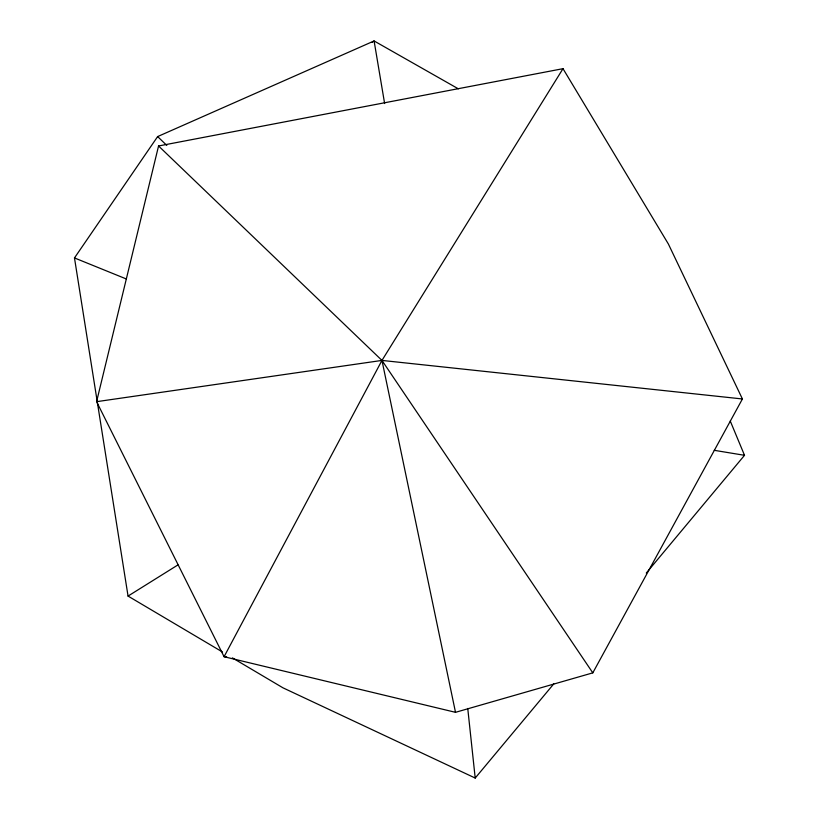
<?xml version="1.0" encoding="UTF-8"?>
<svg xmlns="http://www.w3.org/2000/svg" width="819" height="819" viewBox="0 0 819 819"><rect width="100%" height="100%" fill="white"/><g stroke="black" fill="none" stroke-linecap="round" stroke-linejoin="round"><path stroke-width="1.23" d="M96.581 401.679L158.558 145.977L563.001 68.673L668.376 244.001L742.413 398.966L592.802 672.86L455.507 712.325L224.078 656.715L96.581 401.679L381.961 360.421L742.413 398.966M563.001 68.673L381.961 360.421L224.078 656.715L226.628 656.818M97.062 400.511L74.478 257.934L157.637 136.578L374.099 40.95L458.343 88.831M232.432 657.892L282.964 687.827L475.204 778.05L553.787 683.875M646.293 573.034L744.522 455.313L730.272 421.058M372.031 42.445L374.099 40.95L384.623 103.532M97.461 403.03L128.051 596.078L177.948 564.915M714.25 450.317L744.522 455.313M74.478 257.934L126.259 278.941M128.051 596.078L222.543 652.037M158.558 145.977L381.961 360.421L592.802 672.86M157.637 136.578L166.8 145.413M381.961 360.421L455.507 712.325M467.751 708.466L475.204 778.05"/></g></svg>
